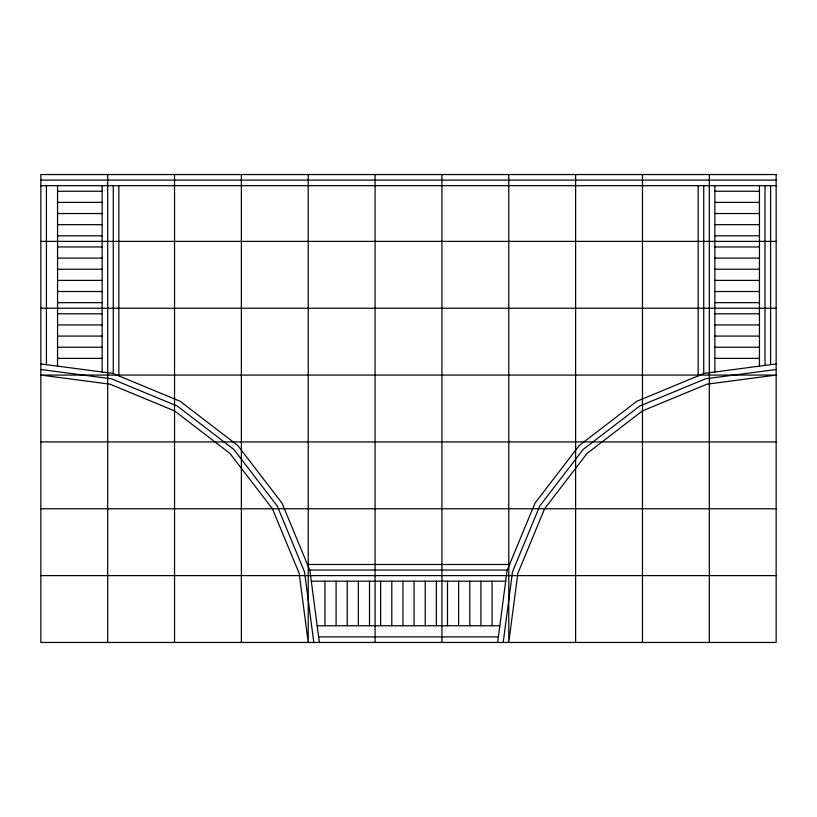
<?xml version="1.0" encoding="UTF-8"?>
<svg xmlns="http://www.w3.org/2000/svg" width="817" height="817" viewBox="0 0 817 817"><rect width="100%" height="100%" fill="white"/><g stroke="black" fill="none" stroke-linecap="round" stroke-linejoin="round"><path stroke-width="1.23" d="M497.624 642.458L507.122 570.368L534.941 503.201L579.202 445.51L636.892 401.249L704.06 373.43L776.15 363.933M503.201 642.458L512.494 571.818L539.771 505.978L583.144 449.452L639.67 406.08L705.5 378.812L776.15 369.509M40.85 180.108L776.15 180.108M40.85 185.684L776.15 185.684M57.558 191.249L102.125 191.249M714.875 191.249L759.442 191.249M57.558 202.391L102.125 202.391M714.875 202.391L759.442 202.391M57.558 213.533L102.125 213.533M714.875 213.533L759.442 213.533M57.558 224.675L102.125 224.675M714.875 224.675L759.442 224.675M57.558 235.817L102.125 235.817M714.875 235.817L759.442 235.817M40.85 241.383L776.15 241.383M57.558 246.959L102.125 246.959M714.875 246.959L759.442 246.959M57.558 258.101L102.125 258.101M714.875 258.101L759.442 258.101M57.558 269.242L102.125 269.242M714.875 269.242L759.442 269.242M57.558 280.384L102.125 280.384M714.875 280.384L759.442 280.384M57.558 291.516L102.125 291.516M714.875 291.516L759.442 291.516M57.558 302.658L102.125 302.658M714.875 302.658L759.442 302.658M40.85 308.234L776.15 308.234M57.558 313.799L102.125 313.799M714.875 313.799L759.442 313.799M57.558 324.941L102.125 324.941M714.875 324.941L759.442 324.941M57.558 336.083L102.125 336.083M714.875 336.083L759.442 336.083M57.558 347.225L102.125 347.225M714.875 347.225L759.442 347.225M57.558 358.367L102.125 358.367M714.875 358.367L759.442 358.367M40.85 441.926L776.15 441.926M40.85 508.766L776.15 508.766M307.437 564.476L509.563 564.476M309.745 570.041L507.255 570.041M40.85 575.617L776.15 575.617M311.308 581.183L505.692 581.183M317.17 625.751L499.83 625.751M318.64 636.892L498.36 636.892M40.85 363.933L112.94 373.43L180.108 401.249L237.798 445.51L282.059 503.201L309.878 570.368L319.376 642.458M40.85 369.509L111.5 378.812L177.33 406.08L233.856 449.452L277.229 505.978L304.506 571.818L313.799 642.458M770.584 185.684L770.584 364.668M765.008 185.684L765.008 365.403M759.442 185.684L759.442 366.139M714.875 185.684L714.875 372.001M709.309 174.542L709.309 642.458M703.733 185.684L703.733 373.563M698.167 185.684L698.167 375.871M642.458 174.542L642.458 642.458M575.617 174.542L575.617 642.458M508.766 174.542L508.766 642.458L517.876 573.258L544.592 508.766L587.086 453.394L642.458 410.9L706.95 384.184L776.15 375.074L40.85 375.074L110.05 384.184L174.542 410.9L229.914 453.394L272.408 508.766L299.124 573.258L308.234 642.458L308.234 174.542M492.059 581.183L492.059 625.751M480.917 581.183L480.917 625.751M469.775 581.183L469.775 625.751M458.633 581.183L458.633 625.751M447.491 581.183L447.491 625.751M441.926 174.542L441.926 642.458M436.349 581.183L436.349 625.751M425.208 581.183L425.208 625.751M414.066 581.183L414.066 625.751M402.934 581.183L402.934 625.751M391.792 581.183L391.792 625.751M380.651 581.183L380.651 625.751M375.074 174.542L375.074 642.458M369.509 581.183L369.509 625.751M358.367 581.183L358.367 625.751M347.225 581.183L347.225 625.751M336.083 581.183L336.083 625.751M324.941 581.183L324.941 625.751M241.383 174.542L241.383 642.458M174.542 174.542L174.542 642.458M118.833 185.684L118.833 375.871M113.267 185.684L113.267 373.563M107.691 174.542L107.691 642.458M102.125 185.684L102.125 372.001M57.558 185.684L57.558 366.139M46.416 185.684L46.416 364.668M776.15 174.542L40.85 174.542L40.85 642.458L776.15 642.458L776.15 174.542"/></g></svg>
